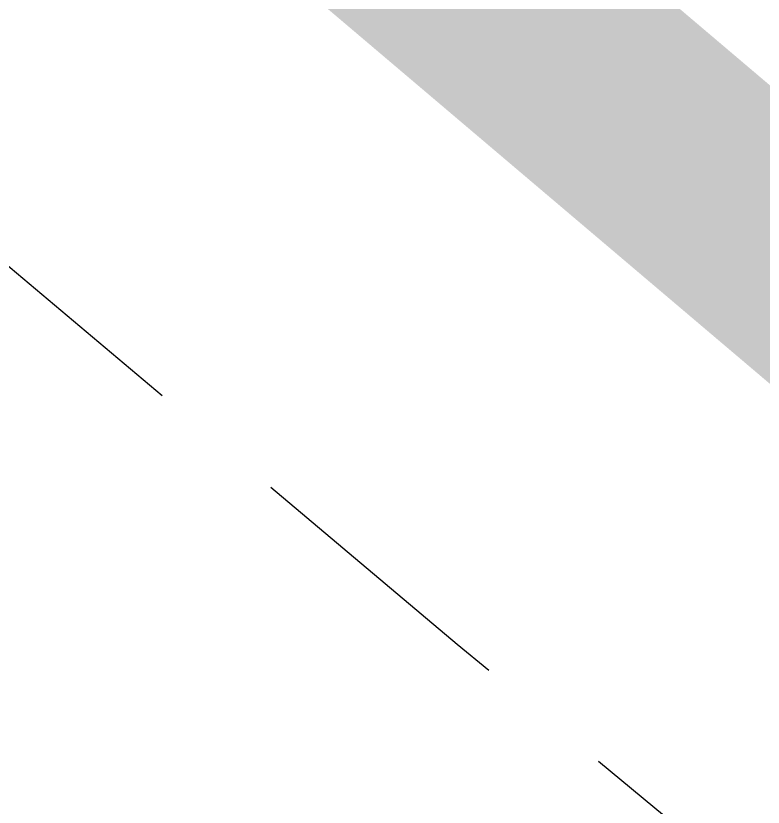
# Model space of a CAD drawing. Extents: x 383425 to 391668, y 6055101 to 6059545.
# Drawn here: x 387462.47 to 387495.29, y 6058310.58 to 6058345.32 of the extents above; entities that cross this region are included whole.
import ezdxf

# ---------------------------------------------------------------- set-up
doc = ezdxf.new("R2010")
doc.units = 0
doc.header["$LTSCALE"] = 5
doc.linetypes.add('foc-ACCESSROAD', pattern=[3.75, 2.5, -1.25])
doc.layers.add('AS-ROADS', color=254, linetype='Continuous')
doc.layers.add('F-AR', color=190, linetype='foc-ACCESSROAD')

msp = doc.modelspace()

# ---------------------------------------------------------------- linework, layer by layer
at = {"layer": 'AS-ROADS', "const_width": 9.996, "flags": 128}
msp.add_lwpolyline([(387226.514, 6058561.975), (387336.271, 6058470.029), (387441.186, 6058381.829), (387531.022, 6058305.677), (387650.805, 6058207.225), (387766.996, 6058109.762), (387868.625, 6058023.864), (387984.101, 6057927.3), (388086.01, 6057841.48), (388132.923, 6057801.963), (388211.478, 6057737.191)], dxfattribs=at)
at = {"layer": 'F-AR', "flags": 128}
msp.add_lwpolyline([(390877.971, 6056512.245), (390852.783, 6056495.972), (390778.133, 6056446.86), (390713.132, 6056404.093), (390594.388, 6056328.645), (390476.2, 6056253.552), (390459.76, 6056242.14), (390322.063, 6056146.923), (390275.044, 6056114.761), (390236.604, 6056094.387), (390207.083, 6056086.662), (390168.998, 6056086.913), (390137.943, 6056093.828), (390116.486, 6056102.763), (390096.251, 6056115.753), (390086.908, 6056122.936), (390030.227, 6056168.258), (389980.762, 6056210.156), (389951.2, 6056235.195), (389900.766, 6056277.912), (389748.384, 6056406.312), (389565.341, 6056560.757), (389549.857, 6056573.609), (389182.785, 6056865.801), (389165.582, 6056879.496), (389143.707, 6056896.908), (388813.908, 6057159.431), (388797.848, 6057172.809), (388761.101, 6057203.432), (388467.903, 6057468.178), (388430.959, 6057507.086), (388396.45, 6057542.556), (388390.811, 6057547.927), (388361.331, 6057576.005), (388335.715, 6057600.403), (388204.002, 6057713.479), (388203.617, 6057713.86), (388192.574, 6057723.351), (388188.761, 6057726.626), (388177.196, 6057736.305), (388126.982, 6057778.731), (388015.108, 6057871.31), (387961.38, 6057917.692), (387781.45, 6058069.486), (387714.854, 6058126.121), (387667.167, 6058163.539), (387576.541, 6058238.325), (387572.544, 6058241.624), (387528.369, 6058279.232), (387481.845, 6058317.732), (387443.623, 6058349.914), (387347.634, 6058430.939), (387218.838, 6058537.914), (387213.856, 6058541.91), (387126.869, 6058614.8), (387120.109, 6058620.45), (387069.557, 6058657.115), (387037.363, 6058674.89), (387009.94, 6058686.822), (386982.349, 6058696.01), (386977.816, 6058697.022), (386791.07, 6058722.464), (386728.525, 6058725.642), (386585.57, 6058720.924), (386362.47, 6058706.607), (386075.392, 6058691.53), (386018.656, 6058691.361), (385965.682, 6058695.887), (385964.513, 6058696.095), (385917.316, 6058704.497), (385915.295, 6058704.857), (385902.365, 6058708.524), (385741.991, 6058754.01), (385569.958, 6058805.842), (385555.664, 6058810.22), (385529.166, 6058818.203), (385491.362, 6058829.59), (385476.01, 6058834.215), (385470.848, 6058835.768), (385465.754, 6058837.307), (385464.375, 6058837.722), (385369.004, 6058866.49), (385275.259, 6058894.764), (385244.513, 6058903.768), (385178.102, 6058923.174), (385148.151, 6058931.951), (385126.875, 6058938.185), (385057.89, 6058955.047), (385001.702, 6058964.737), (384498.738, 6059021.067), (384464.765, 6059028.11), (384450.082, 6059031.154), (384446.204, 6059031.957), (384436.882, 6059035.166), (384418.407, 6059041.564), (384408.831, 6059044.819), (384370.373, 6059063.828), (384349.662, 6059077.455), (384336.553, 6059086.082), (384315.177, 6059104.703), (384295.733, 6059121.642), (384269.991, 6059151.762), (384253.968, 6059175.758), (384239.234, 6059204.595), (384228.764, 6059232.155), (384216.041, 6059277.869), (384184.468, 6059426.84), (384162.904, 6059528.595)], dxfattribs=at)

doc.saveas('drawing.dxf')
